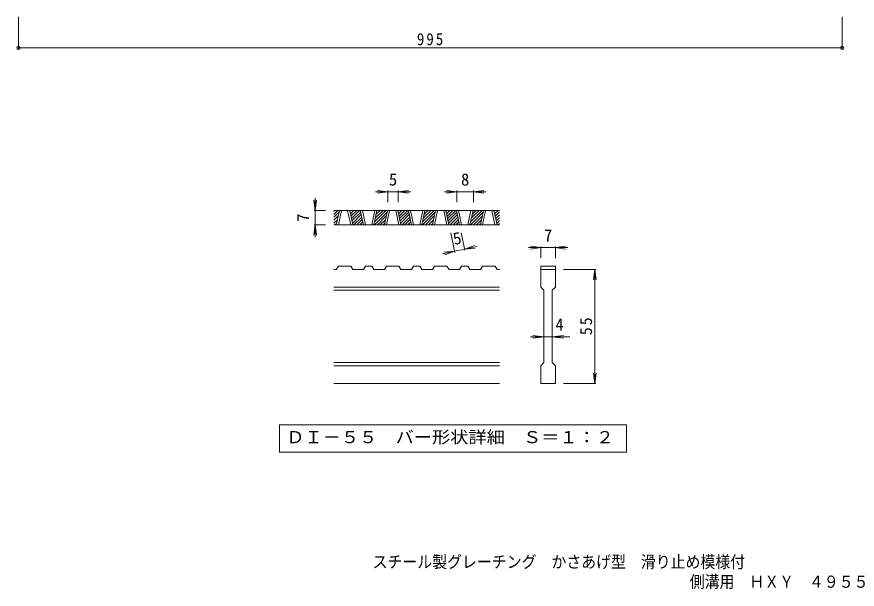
# Model space of a CAD drawing. Units: millimetres on the paper, enlarged 5 times, with parts at other scales. Extents: x -849 to 884, y -687 to 656.
# Drawn here: x -849 to 166, y -687 to 4 of the extents above; entities that cross this region are included whole.
import ezdxf
from ezdxf.enums import TextEntityAlignment as Align

# ---------------------------------------------------------------- set-up
doc = ezdxf.new("R2010")
doc.units = ezdxf.units.MM
doc.header["$LTSCALE"] = 5
doc.header["$PDMODE"] = 32
doc.header["$PDSIZE"] = 4
for name, color, linetype, lineweight in [('1-4_1-4ﾚｲﾔ', 7, 'Continuous', 9), ('D-0', 3, 'Continuous', 9), ('D-4', 7, 'Continuous', 9)]:
    doc.layers.add(name, color=color, linetype=linetype, lineweight=lineweight)
doc.layers.add('F-5_F-5ﾚｲﾔ', color=2, linetype='Continuous')
doc.styles.add('ＭＳ ゴシック', font='')
doc.styles.get('ＭＳ ゴシック').set_extended_font_data('MS Gothic')

msp = doc.modelspace()

# ---------------------------------------------------------------- linework, layer by layer
at = {"layer": '1-4_1-4ﾚｲﾔ'}
for p, q in [((-847.297, 4.151), (-847.297, -34.849)), ((147.703, 4.151), (147.703, -34.849)), ((-847.297, -33.349), (147.703, -33.349))]:
    msp.add_line(p, q, dxfattribs=at)
for p in [(-847.297, -33.349), (147.703, -33.349)]:
    msp.add_point(p, dxfattribs=at)
at = {"layer": 'D-0'}
for p, q in [((-266.328, -229.392), (-466.328, -229.392)), ((-466.328, -230.713), (-465.008, -229.392)), ((-466.328, -234.248), (-461.472, -229.392)), ((-466.328, -237.784), (-460.2, -231.656)), ((-463.46, -246.893), (-459.715, -229.392)), ((-460.96, -246.893), (-457.215, -229.392)), ((-449.715, -229.392), (-445.97, -246.893)), ((-447.215, -229.392), (-443.47, -246.893)), ((-446.972, -230.532), (-445.832, -229.392)), ((-446.348, -233.444), (-442.297, -229.392)), ((-445.725, -236.356), (-438.761, -229.392)), ((-445.102, -239.269), (-435.226, -229.392)), ((-444.479, -242.181), (-433.949, -231.651)), ((-430.687, -246.893), (-434.432, -229.392)), ((-428.187, -246.893), (-431.932, -229.392)), ((-416.942, -229.392), (-420.687, -246.893)), ((-414.432, -229.392), (-418.177, -246.893)), ((-417.434, -243.421), (-403.406, -229.392)), ((-417.371, -246.893), (-402.134, -231.656)), ((-416.472, -238.923), (-406.942, -229.392)), ((-415.509, -234.425), (-410.477, -229.392)), ((-414.547, -229.926), (-414.013, -229.392)), ((-405.394, -246.893), (-401.649, -229.392)), ((-402.894, -246.893), (-399.149, -229.392)), ((-391.649, -229.392), (-387.904, -246.893)), ((-389.149, -229.392), (-385.404, -246.893)), ((-388.906, -230.532), (-387.766, -229.392)), ((-388.282, -233.444), (-384.231, -229.392)), ((-387.659, -236.356), (-380.695, -229.392)), ((-387.036, -239.269), (-377.16, -229.392)), ((-386.413, -242.181), (-375.883, -231.651)), ((-372.621, -246.893), (-376.366, -229.392)), ((-370.121, -246.893), (-373.866, -229.392)), ((-358.876, -229.392), (-362.621, -246.893)), ((-356.366, -229.392), (-360.111, -246.893)), ((-359.368, -243.421), (-345.34, -229.392)), ((-359.305, -246.893), (-344.068, -231.656)), ((-358.406, -238.923), (-348.876, -229.392)), ((-357.443, -234.425), (-352.411, -229.392)), ((-356.481, -229.926), (-355.947, -229.392)), ((-347.328, -246.893), (-343.583, -229.392)), ((-344.828, -246.893), (-341.083, -229.392)), ((-333.583, -229.392), (-329.838, -246.893)), ((-331.083, -229.392), (-327.338, -246.893)), ((-330.84, -230.532), (-329.7, -229.392)), ((-330.216, -233.444), (-326.165, -229.392)), ((-329.593, -236.356), (-322.629, -229.392)), ((-328.97, -239.269), (-319.094, -229.392)), ((-328.347, -242.181), (-317.817, -231.651)), ((-314.555, -246.893), (-318.3, -229.392)), ((-312.055, -246.893), (-315.8, -229.392)), ((-300.81, -229.392), (-304.555, -246.893)), ((-298.3, -229.392), (-302.045, -246.893)), ((-301.302, -243.421), (-287.274, -229.392)), ((-301.239, -246.893), (-286.002, -231.656)), ((-300.34, -238.923), (-290.81, -229.392)), ((-299.377, -234.425), (-294.345, -229.392)), ((-298.415, -229.926), (-297.881, -229.392)), ((-289.262, -246.893), (-285.517, -229.392)), ((-286.762, -246.893), (-283.017, -229.392)), ((-275.517, -229.392), (-271.772, -246.893)), ((-273.017, -229.392), (-269.272, -246.893)), ((-272.774, -230.532), (-271.634, -229.392)), ((-272.15, -233.444), (-268.099, -229.392)), ((-271.527, -236.356), (-266.328, -231.157)), ((-466.328, -241.319), (-461.162, -236.154)), ((-466.328, -244.855), (-462.125, -240.652)), ((-443.856, -245.093), (-433.326, -234.563)), ((-442.119, -246.893), (-432.703, -237.476)), ((-438.584, -246.893), (-432.079, -240.388)), ((-435.048, -246.893), (-431.456, -243.3)), ((-413.835, -246.893), (-403.096, -236.154)), ((-410.3, -246.893), (-404.059, -240.652)), ((-385.789, -245.093), (-375.26, -234.563)), ((-384.053, -246.893), (-374.637, -237.476)), ((-380.518, -246.893), (-374.013, -240.388)), ((-376.982, -246.893), (-373.39, -243.3)), ((-355.769, -246.893), (-345.03, -236.154)), ((-352.234, -246.893), (-345.993, -240.652)), ((-327.723, -245.093), (-317.194, -234.563)), ((-325.987, -246.893), (-316.571, -237.476)), ((-322.452, -246.893), (-315.947, -240.388)), ((-318.916, -246.893), (-315.324, -243.3)), ((-297.703, -246.893), (-286.964, -236.154)), ((-294.168, -246.893), (-287.927, -240.652)), ((-270.904, -239.269), (-266.328, -234.693)), ((-270.281, -242.181), (-266.328, -238.228)), ((-269.657, -245.093), (-266.328, -241.764)), ((-266.328, -246.893), (-466.328, -246.893)), ((-464.83, -246.893), (-463.088, -245.15)), ((-431.513, -246.893), (-430.833, -246.213)), ((-406.764, -246.893), (-405.021, -245.15)), ((-373.447, -246.893), (-372.767, -246.213)), ((-348.698, -246.893), (-346.955, -245.15)), ((-315.381, -246.893), (-314.701, -246.213)), ((-290.632, -246.893), (-288.889, -245.15)), ((-267.921, -246.893), (-266.328, -245.299)), ((-463.417, -300.642), (-466.328, -300.642)), ((-463.417, -300.642), (-460.917, -296.893)), ((-445.927, -296.893), (-460.917, -296.893)), ((-445.927, -296.893), (-443.427, -300.642)), ((-430.644, -300.642), (-443.427, -300.642)), ((-430.644, -300.642), (-428.144, -296.893)), ((-420.644, -296.893), (-428.144, -296.893)), ((-420.644, -296.893), (-418.134, -300.642)), ((-405.351, -300.642), (-418.134, -300.642)), ((-405.351, -300.642), (-402.851, -296.893)), ((-387.861, -296.893), (-402.851, -296.893)), ((-387.861, -296.893), (-385.361, -300.642)), ((-372.578, -300.642), (-385.361, -300.642)), ((-372.578, -300.642), (-370.078, -296.893)), ((-362.578, -296.893), (-370.078, -296.893)), ((-362.578, -296.893), (-360.068, -300.642)), ((-347.285, -300.642), (-360.068, -300.642)), ((-347.285, -300.642), (-344.785, -296.893)), ((-329.795, -296.893), (-344.785, -296.893)), ((-329.795, -296.893), (-327.295, -300.642)), ((-314.512, -300.642), (-327.295, -300.642)), ((-314.512, -300.642), (-312.012, -296.893)), ((-304.512, -296.893), (-312.012, -296.893)), ((-304.512, -296.893), (-302.002, -300.642)), ((-289.219, -300.642), (-302.002, -300.642)), ((-289.219, -300.642), (-286.719, -296.893)), ((-271.729, -296.893), (-286.719, -296.893)), ((-271.729, -296.893), (-269.229, -300.642)), ((-266.328, -300.642), (-269.229, -300.642)), ((-216.328, -296.893), (-216.328, -300.642)), ((-216.328, -300.642), (-198.828, -300.642)), ((-216.328, -321.892), (-216.328, -300.642)), ((-198.828, -300.642), (-198.828, -321.892)), ((-266.328, -321.892), (-466.328, -321.892)), ((-216.328, -321.892), (-212.578, -325.642)), ((-202.578, -325.642), (-198.828, -321.892)), ((-266.328, -325.642), (-466.328, -325.642)), ((-212.578, -413.142), (-212.578, -325.642)), ((-202.578, -325.642), (-202.578, -413.142)), ((-266.328, -413.142), (-466.328, -413.142)), ((-216.328, -416.892), (-212.578, -413.142)), ((-202.578, -413.142), (-198.828, -416.892)), ((-266.328, -416.892), (-466.328, -416.892)), ((-216.328, -438.142), (-216.328, -416.892)), ((-198.828, -416.892), (-198.828, -438.142)), ((-266.328, -438.142), (-466.328, -438.142)), ((-198.828, -438.142), (-216.328, -438.142))]:
    msp.add_line(p, q, dxfattribs=at)
msp.add_lwpolyline([(-216.328, -296.893), (-198.828, -296.893), (-198.828, -300.642)], dxfattribs=at)
at = {"layer": 'D-0', "color": 7}
msp.add_lwpolyline([(-532.155, -488.142), (-532.155, -521.368), (-113.001, -521.368), (-113.001, -488.142)], close=True, dxfattribs=at)
at = {"layer": 'D-4'}
for p, q in [((-401.078, -206.892), (-416.078, -206.892)), ((-401.078, -206.892), (-413.472, -205.261)), ((-401.078, -206.892), (-413.472, -208.524)), ((-401.078, -205.392), (-401.078, -219.392)), ((-388.578, -206.892), (-401.078, -206.892)), ((-388.578, -206.892), (-376.185, -205.261)), ((-388.578, -205.392), (-388.578, -219.392)), ((-388.578, -206.892), (-376.185, -208.524)), ((-388.578, -206.892), (-373.578, -206.892)), ((-317.729, -206.892), (-332.729, -206.892)), ((-317.729, -206.892), (-330.123, -205.261)), ((-317.729, -206.892), (-330.123, -208.524)), ((-317.729, -205.392), (-317.729, -219.392)), ((-297.729, -206.892), (-317.729, -206.892)), ((-297.729, -206.892), (-285.336, -205.261)), ((-297.729, -205.392), (-297.729, -219.392)), ((-297.729, -206.892), (-285.336, -208.524)), ((-297.729, -206.892), (-282.729, -206.892)), ((-488.828, -229.392), (-490.46, -216.999)), ((-488.828, -229.392), (-488.828, -214.392)), ((-488.828, -229.392), (-487.196, -216.999)), ((-490.328, -229.392), (-476.328, -229.392)), ((-488.828, -229.392), (-488.828, -246.893)), ((-488.828, -246.893), (-490.46, -259.286)), ((-490.328, -246.893), (-476.328, -246.893)), ((-488.828, -246.893), (-487.196, -259.286)), ((-488.828, -246.893), (-488.828, -261.893)), ((-320.209, -280.21), (-325.267, -256.57)), ((-307.985, -277.594), (-312.484, -256.57)), ((-308.299, -276.127), (-296.522, -271.938)), ((-308.299, -276.127), (-293.631, -272.988)), ((-216.328, -274.393), (-228.721, -272.761)), ((-216.328, -272.893), (-216.328, -286.893)), ((-198.828, -274.393), (-186.435, -272.761)), ((-198.828, -272.893), (-198.828, -286.893)), ((-320.522, -278.743), (-335.19, -281.882)), ((-320.522, -278.743), (-332.983, -279.741)), ((-320.522, -278.743), (-332.3, -282.932)), ((-308.299, -276.127), (-320.522, -278.743)), ((-308.299, -276.127), (-295.839, -275.129)), ((-216.328, -274.393), (-231.328, -274.393)), ((-216.328, -274.393), (-228.721, -276.024)), ((-198.828, -274.393), (-216.328, -274.393)), ((-198.828, -274.393), (-186.435, -276.024)), ((-198.828, -274.393), (-183.828, -274.393)), ((-149.828, -300.642), (-188.828, -300.642)), ((-151.328, -300.642), (-152.96, -313.035)), ((-151.328, -300.642), (-149.696, -313.035)), ((-151.328, -438.142), (-151.328, -300.642)), ((-212.578, -381.892), (-228.828, -381.892)), ((-212.578, -381.892), (-226.221, -380.261)), ((-212.578, -381.892), (-226.221, -383.524)), ((-202.578, -381.892), (-212.578, -381.892)), ((-202.578, -381.892), (-188.935, -380.261)), ((-202.578, -381.892), (-188.935, -383.524)), ((-202.578, -381.892), (-181.328, -381.892)), ((-151.328, -438.142), (-152.96, -425.749)), ((-151.328, -438.142), (-149.696, -425.749)), ((-149.828, -438.142), (-188.828, -438.142))]:
    msp.add_line(p, q, dxfattribs=at)

# ---------------------------------------------------------------- texts
at = {"layer": '1-4_1-4ﾚｲﾔ', "color": 2, "insert": (-366.047, -30.349), "char_height": 14.66, "attachment_point": 7, "style": 'ＭＳ ゴシック'}
msp.add_mtext('\\T1.27;\\W0.9;995', dxfattribs=at)
at = {"layer": 'D-0', "color": 2, "style": 'ＭＳ ゴシック', "width": 1.1}
msp.add_text('ＤＩ－５５\u3000バー形状詳細\u3000Ｓ＝１：２', height=14.66, dxfattribs=at).set_placement((-523.828, -514.755), align=Align.BOTTOM_LEFT)
at = {"layer": 'D-4', "color": 2, "style": 'ＭＳ ゴシック'}
for s, p in [('5', (-399.828, -203.892)), ('8', (-312.729, -203.892)), ('7', (-212.578, -271.393)), ('4', (-198.828, -378.892))]:
    msp.add_text(s, height=14.66, dxfattribs=at).set_placement(p, align=Align.BOTTOM_LEFT)
for s, rotation, p in [('7', 90, (-491.828, -243.142)), ('5', 12.079, (-319.928, -275.548))]:
    msp.add_text(s, height=14.66, rotation=rotation, dxfattribs=at).set_placement(p, align=Align.BOTTOM_LEFT)
at = {"layer": 'D-4', "color": 2, "insert": (-154.328, -380.017), "char_height": 14.66, "attachment_point": 7, "rotation": 90, "style": 'ＭＳ ゴシック'}
msp.add_mtext('\\T1.27;\\W0.95;55', dxfattribs=at)
at = {"layer": 'F-5_F-5ﾚｲﾔ', "style": 'ＭＳ ゴシック', "width": 0.9}
for s, p in [('スチール製グレーチング\u3000かさあげ型\u3000滑り止め模様付\u3000', (-419.528, -665.234)), ('側溝用\u3000ＨＸＹ\u3000４９５５Ｂ', (-36.545, -689.202))]:
    msp.add_text(s, height=14.66, dxfattribs=at).set_placement(p, align=Align.BOTTOM_LEFT)

doc.saveas('drawing.dxf')
